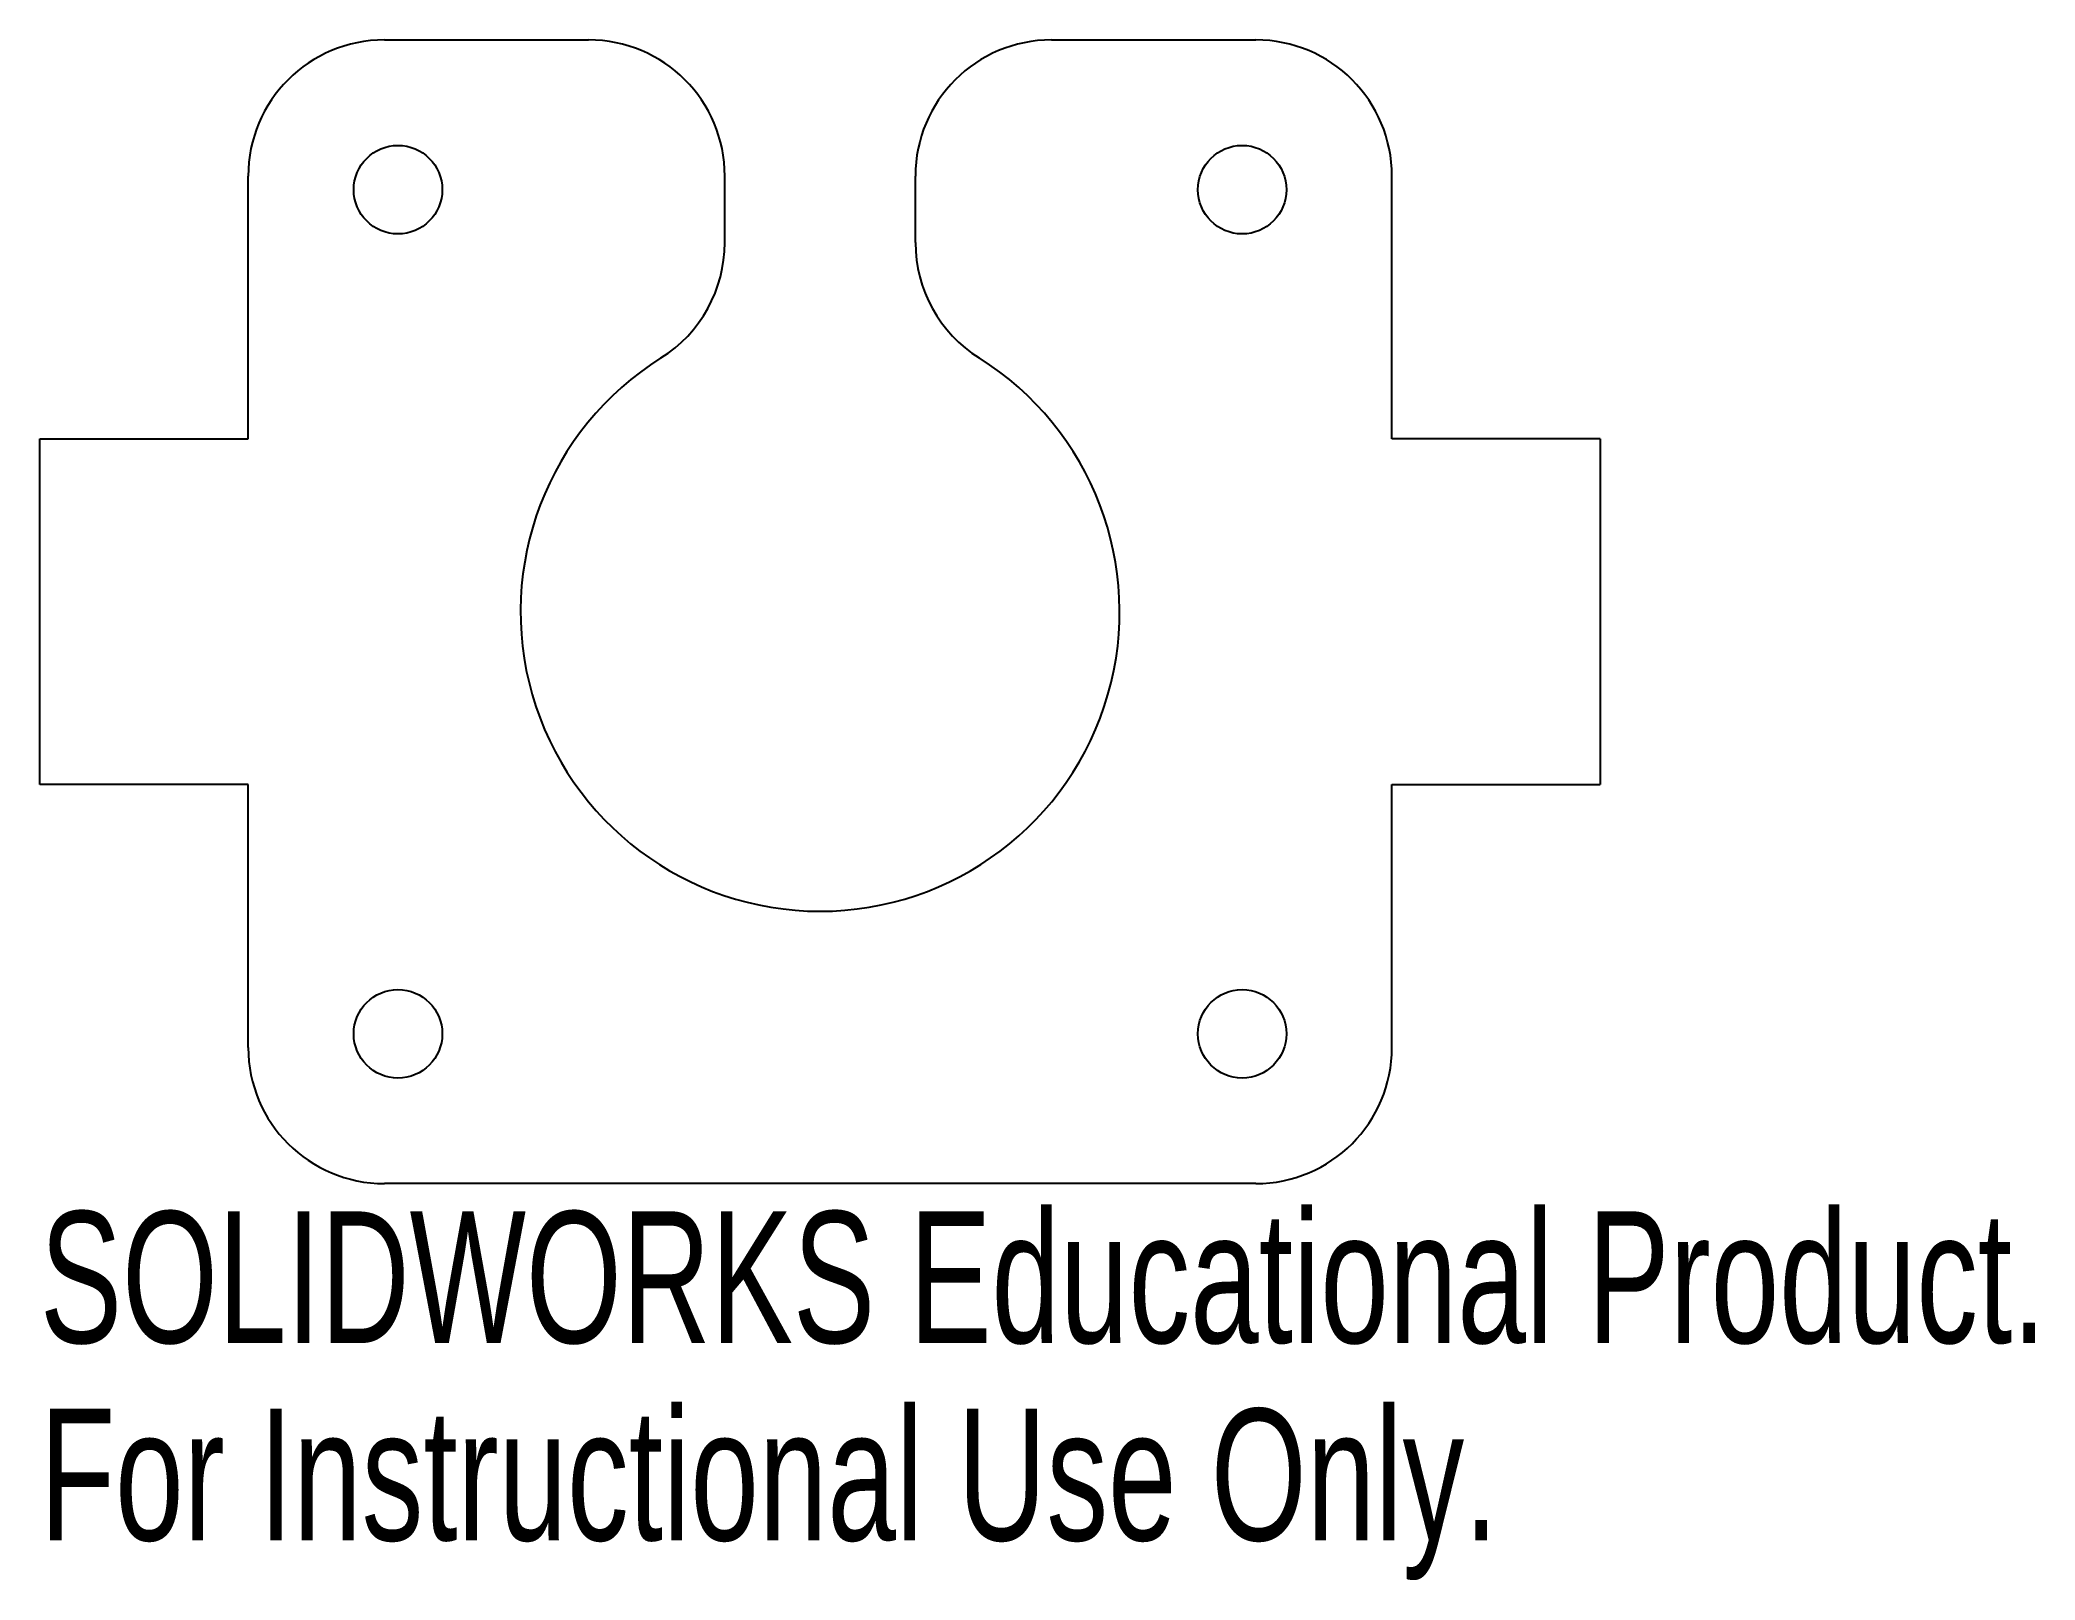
# Model space of a CAD drawing. Header units: millimetres. Extents: x -28.6 to 44.6, y -35.6 to 21.
import ezdxf

# ---------------------------------------------------------------- set-up
doc = ezdxf.new("R2010")
doc.units = ezdxf.units.MM
doc.styles.add('SLDTEXTSTYLE0', font='TXT', dxfattribs={"width": 0.7})

msp = doc.modelspace()

# ---------------------------------------------------------------- linework, layer by layer
at = {"color": 7, "linetype": 'Continuous', "lineweight": 25}
for p, q in [((-16, 21), (-8.5, 21)), ((8.5, 21), (16, 21)), ((-21, 6.35), (-21, 16)), ((-3.5, 13.555), (-3.5, 16)), ((3.5, 13.555), (3.5, 16)), ((21, 6.35), (21, 16)), ((-28.65, -6.35), (-28.65, 6.35)), ((-28.65, 6.35), (-21, 6.35)), ((28.65, 6.35), (21, 6.35)), ((28.65, 6.35), (28.65, -6.35)), ((-21, -6.35), (-28.65, -6.35)), ((-21, -16), (-21, -6.35)), ((21, -16), (21, -6.35)), ((21, -6.35), (28.65, -6.35)), ((16, -21), (-16, -21))]:
    msp.add_line(p, q, dxfattribs=at)
for centre in [(-15.5, 15.5), (15.5, 15.5), (-15.5, -15.5), (15.5, -15.5)]:
    msp.add_circle(centre, 1.625, dxfattribs=at)
for centre, radius, start, end in [((-16, 16), 5, 90, 180), ((-8.5, 16), 5, 0, 90), ((8.5, 16), 5, 90, 180), ((16, 16), 5, 0, 90), ((-8.5, 13.555), 5, 302.08995, 0), ((8.5, 13.555), 5, 180, 237.91005), ((0, 0), 11, 122.08995, 57.91005), ((-16, -16), 5, 180, 270), ((16, -16), 5, 270, 0)]:
    msp.add_arc(centre, radius, start, end, dxfattribs=at)

# ---------------------------------------------------------------- texts
at = {"color": 7, "linetype": 'Continuous', "char_height": 4.83362, "attachment_point": 1, "style": 'SLDTEXTSTYLE0'}
for s, insert in [('SOLIDWORKS Educational Product.', (-28.65, -22.02)), ('For Instructional Use Only.', (-28.65, -29.27))]:
    msp.add_mtext(s, dxfattribs=dict(at, insert=insert))

doc.saveas('drawing.dxf')
